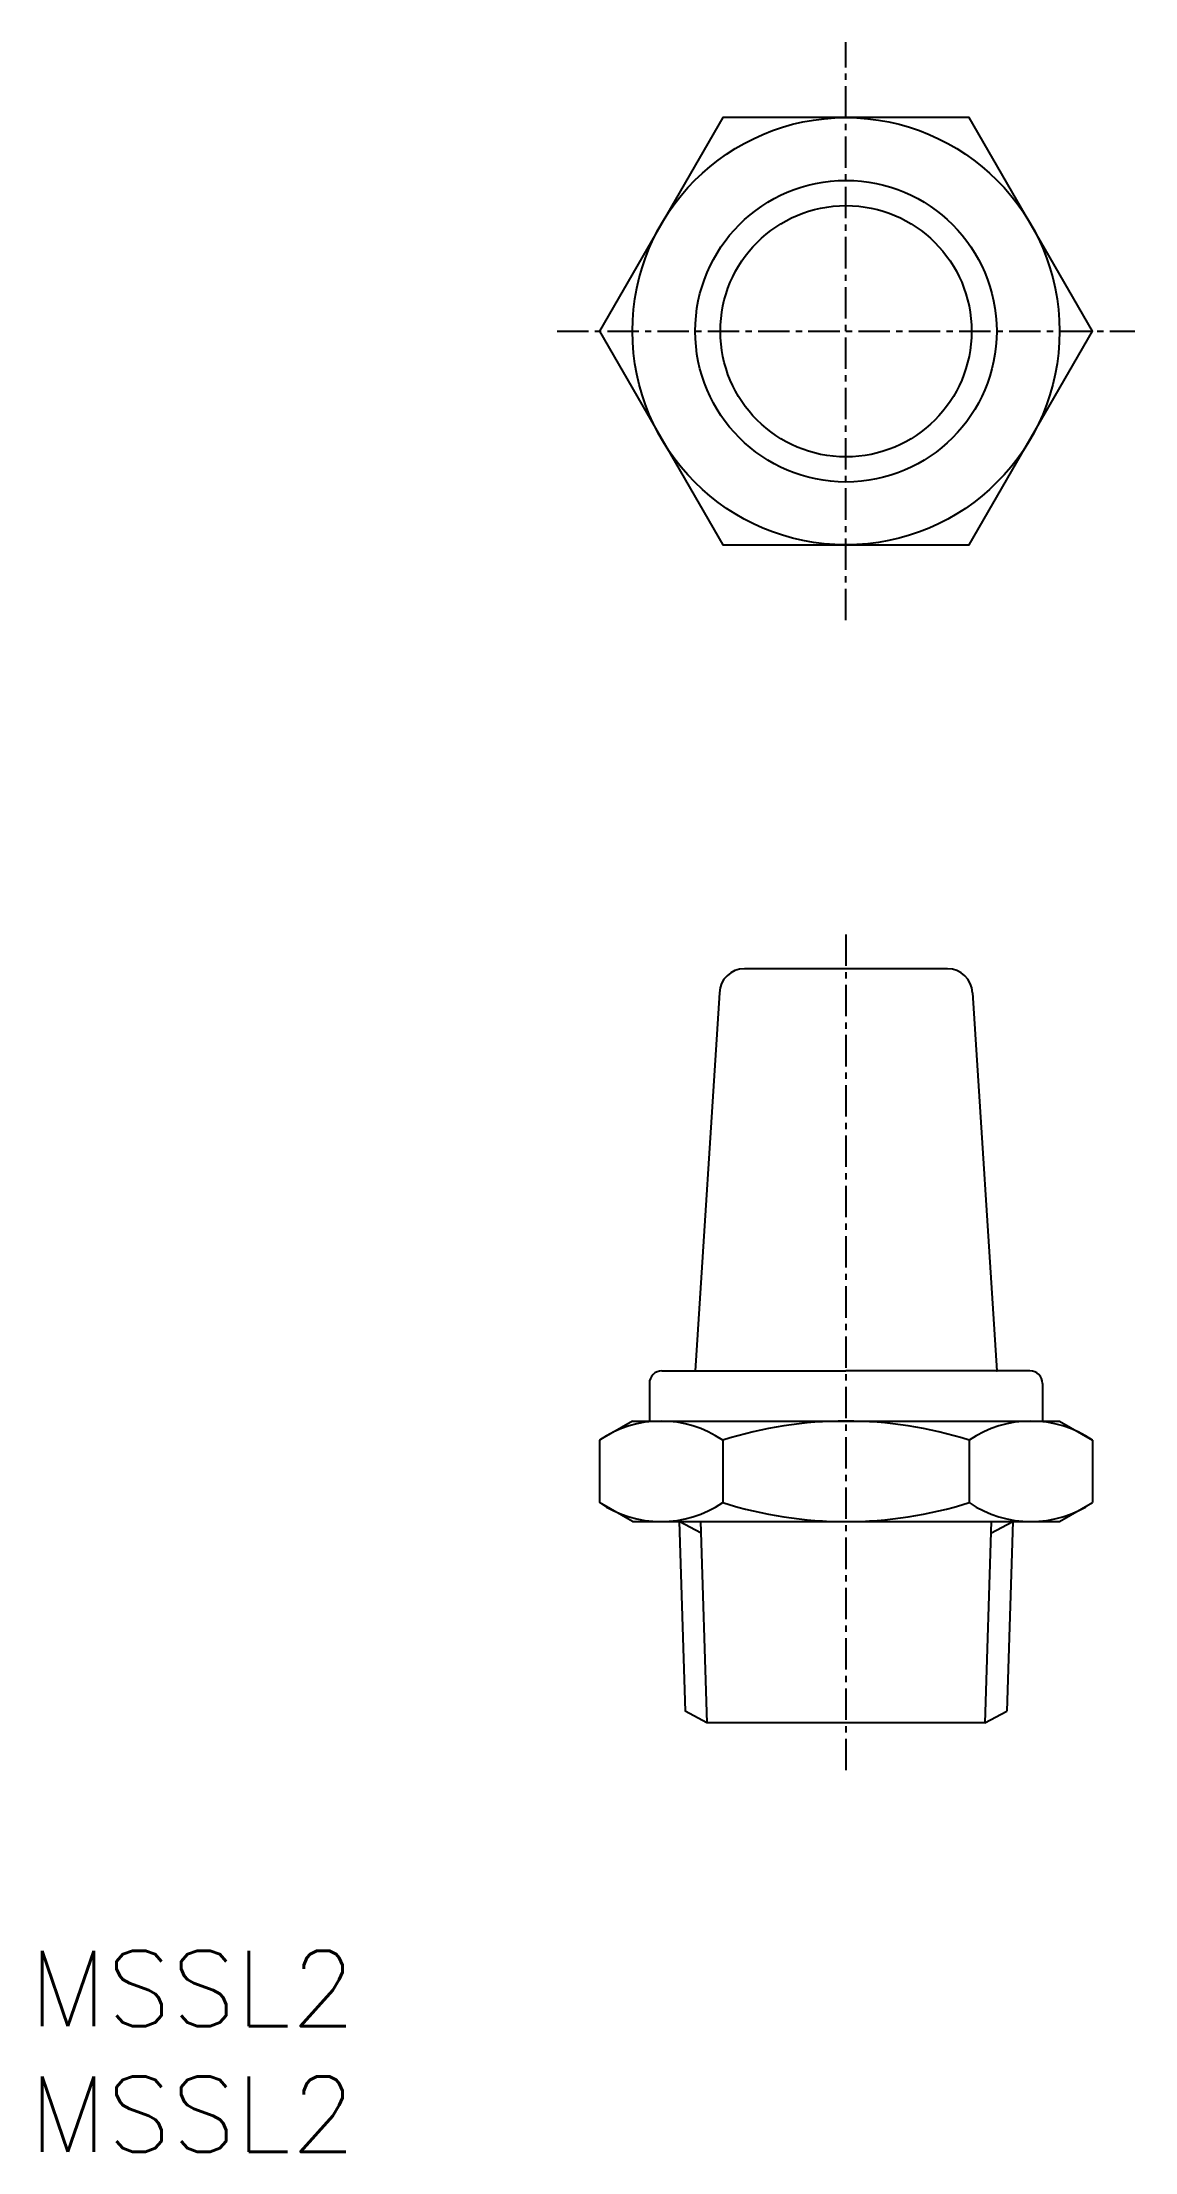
# Model space of a CAD drawing. Extents: x 114.2 to 157.7, y 59.6 to 143.5.
import ezdxf
from ezdxf.enums import TextEntityAlignment as Align

# ---------------------------------------------------------------- set-up
doc = ezdxf.new("R2010")
doc.units = 0
doc.linetypes.add('CENTER', pattern=[2, 1.25, -0.25, 0.25, -0.25])
doc.layers.get('0').update_dxf_attribs({"linetype": 'CONTINUOUS'})
doc.layers.add('CENTER', color=1, linetype='CENTER')
doc.styles.get("Standard").update_dxf_attribs({"font": 'txt.shx', "bigfont": 'extfont.shx'})

msp = doc.modelspace()

# ---------------------------------------------------------------- linework, layer by layer
at = {"color": 7, "linetype": 'CONTINUOUS'}
for p, q in [((140.039, 138.421), (140.038, 138.421)), ((138.812, 136.296), (138.812, 136.296)), ((150.214, 106.682), (142.132, 106.682)), ((141.133, 105.723), (140.173, 90.682)), ((151.213, 105.723), (152.173, 90.682)), ((138.848, 90.682), (146.173, 90.682)), ((153.498, 90.682), (146.173, 90.682)), ((138.348, 90.182), (138.348, 88.682)), ((153.998, 90.182), (153.998, 88.682)), ((137.673, 88.682), (136.358, 87.922)), ((137.673, 88.682), (154.673, 88.682)), ((154.673, 88.682), (155.988, 87.922)), ((136.358, 87.922), (136.358, 85.441)), ((141.265, 87.922), (141.265, 85.441)), ((151.08, 87.922), (151.08, 85.441)), ((155.988, 87.922), (155.988, 85.441)), ((137.673, 84.682), (136.358, 85.441)), ((154.673, 84.682), (155.988, 85.441)), ((137.673, 84.682), (154.673, 84.682)), ((137.673, 84.682), (154.673, 84.682)), ((139.532, 84.682), (139.768, 77.135)), ((152.814, 84.682), (152.578, 77.135)), ((140.638, 76.682), (139.768, 77.135)), ((151.708, 76.682), (140.638, 76.682)), ((151.708, 76.682), (152.578, 77.135))]:
    msp.add_line(p, q, dxfattribs=at)
at = {"color": 3, "linetype": 'CONTINUOUS'}
for p, q in [((140.402, 84.229), (139.532, 84.682)), ((140.388, 84.682), (140.638, 76.682)), ((151.958, 84.682), (151.708, 76.682)), ((151.943, 84.229), (152.814, 84.682))]:
    msp.add_line(p, q, dxfattribs=at)
at = {"color": 7, "linetype": 'CONTINUOUS'}
msp.add_lwpolyline([(136.358, 132.046), (141.265, 123.546), (151.08, 123.546), (155.988, 132.046), (151.08, 140.546), (141.265, 140.546), (136.358, 132.046)], dxfattribs=at)
for radius in [8.5, 5]:
    msp.add_circle((146.173, 132.046), radius, dxfattribs=at)
at = {"color": 3, "linetype": 'CONTINUOUS'}
msp.add_circle((146.173, 132.046), 6, dxfattribs=at)
at = {"color": 7, "linetype": 'CONTINUOUS'}
for centre, radius, start, end in [((142.132, 105.682), 1, 90, 177.61406), ((150.214, 105.682), 1, 2.38594, 90), ((138.848, 90.182), 0.5, 90, 180), ((153.498, 90.182), 0.5, 0, 90), ((138.812, 84.337), 4.345, 55.61573, 124.38428), ((146.173, 72.441), 16.241, 72.41203, 107.58797), ((153.534, 84.337), 4.345, 55.61572, 124.38427), ((138.812, 89.027), 4.345, 235.61572, 304.38427), ((146.173, 100.922), 16.241, 252.41203, 287.58797), ((153.534, 89.027), 4.345, 235.61573, 304.38428)]:
    msp.add_arc(centre, radius, start, end, dxfattribs=at)
for p in [(140.173, 90.682), (152.173, 90.682)]:
    msp.add_point(p, dxfattribs=at)
at = {"layer": 'CENTER', "color": 1, "linetype": 'CENTER'}
for p, q in [((146.173, 120.546), (146.173, 143.546)), ((134.673, 132.046), (157.673, 132.046)), ((146.173, 108.046), (146.173, 74.682))]:
    msp.add_line(p, q, dxfattribs=at)

# ---------------------------------------------------------------- texts
at = {"color": 7, "linetype": 'CONTINUOUS'}
for p in [(113.659, 66.108), (113.659, 61.108)]:
    msp.add_text('MSSL2', height=3, dxfattribs=at).set_placement(p, align=Align.MIDDLE_LEFT)

doc.saveas('drawing.dxf')
